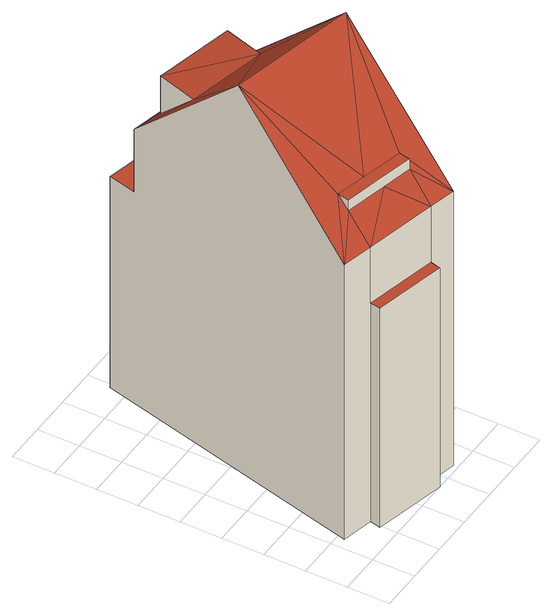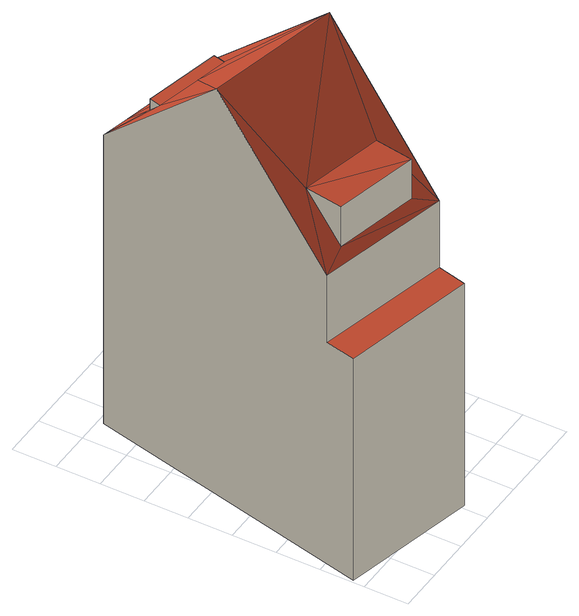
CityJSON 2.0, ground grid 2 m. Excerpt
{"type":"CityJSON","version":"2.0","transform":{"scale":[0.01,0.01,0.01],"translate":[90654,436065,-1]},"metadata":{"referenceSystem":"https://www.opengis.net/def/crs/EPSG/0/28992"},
"CityObjects":{
"building1":{"type":"Building","attributes":{"measuredHeight":20.78,"yearOfConstruction":1929,"LAAGSTE_BOUWLAAG":0,"AANTAL_BOUWLAGEN":5,"AANTAL_ADRESSEN":2,"WIJK":"Delfshaven","PANDSOORT":"Tussenpand","BUURT":"Nieuwe Westen","HOOGSTE_BOUWLAAG":4},"address":[{"CountryName":"Nederland","LocalityName":"Rotterdam","ThoroughfareNumber":"365-365","ThoroughfareName":"Rochussenstraat","PostalCode":"3023DJ"}],"children":["building1-1","building1-2"],"geometry":[{"type":"Solid","lod":"2","boundaries":[[[[0,1,2]],[[3,4,5]],[[2,4,3,0]],[[3,5,1]],[[3,1,0]],[[6,7,8]],[[7,6,9,10,11,12]],[[13,11,10]],[[9,6,8,14,13,10]],[[15,16,17,18]],[[19,20,21,22]],[[19,22,23,24,25,26,27]],[[28,29,30,31]],[[16,30,29,17]],[[32,33,31,15]],[[31,33,34,35,28]],[[18,27,26,32,15]],[[23,36,37,24]],[[36,21,20,35,34,38,37]],[[14,38,13]],[[12,11,33]],[[34,11,13]],[[7,26,8]],[[14,25,38]],[[12,32,7]],[[12,33,32]],[[26,25,8]],[[11,34,33]],[[8,25,14]],[[32,26,7]],[[38,34,13]],[[21,36,23,22]],[[1,24,2]],[[4,2,37]],[[37,2,24]],[[38,25,1]],[[5,38,1]],[[4,37,5]],[[37,38,5]],[[25,24,1]],[[31,30,16,15]],[[18,17,29,28,35,20,19,27]]]],"semantics":{"surfaces":[{"type":"WallSurface"},{"type":"RoofSurface"},{"type":"GroundSurface"}],"values":[[0,0,0,1,1,0,0,0,1,0,0,0,0,0,0,0,0,0,0,1,1,1,1,1,1,1,1,1,1,1,1,1,1,1,1,1,1,1,1,1,1,2]]}}]},
"building1-1":{"type":"BuildingInstallation","parents":["building1"],"geometry":[{"type":"MultiSurface","lod":"2","boundaries":[[[6,7,8]],[[7,6,9,10,11,12]],[[13,11,10]],[[9,6,8,14,13,10]]],"semantics":{"surfaces":[{"type":"WallSurface"},{"type":"RoofSurface"}],"values":[0,0,0,1]}}]},
"building1-2":{"type":"BuildingInstallation","parents":["building1"],"geometry":[{"type":"MultiSurface","lod":"2","boundaries":[[[0,1,2]],[[3,4,5]],[[2,4,3,0]],[[3,1,0]],[[3,5,1]]],"semantics":{"surfaces":[{"type":"WallSurface"},{"type":"RoofSurface"}],"values":[0,0,0,1,1]}}]}
},
"vertices":[
[827,1189,1822],[785,1005,1808],[827,1189,1620],[440,1277,1822],[440,1277,1620],[398,1093,1808],[585,175,1753],[585,175,1698],[598,230,1753],[439,209,1753],[233,256,1753],[233,256,1698],[439,209,1698],[245,311,1753],[390,278,1753],[552,53,1275],[540,1,1275],[540,1,95],[552,53,95],[991,1343,95],[381,1483,95],[381,1483,1232],[991,1343,1232],[959,1204,1232],[959,1204,1576],[822,620,2173],[683,23,1574],[683,23,95],[205,132,95],[193,81,95],[193,81,1275],[205,132,1275],[552,53,1574],[205,132,1574],[55,167,1574],[55,167,95],[348,1348,1232],[348,1348,1571],[202,761,2173]
]}
